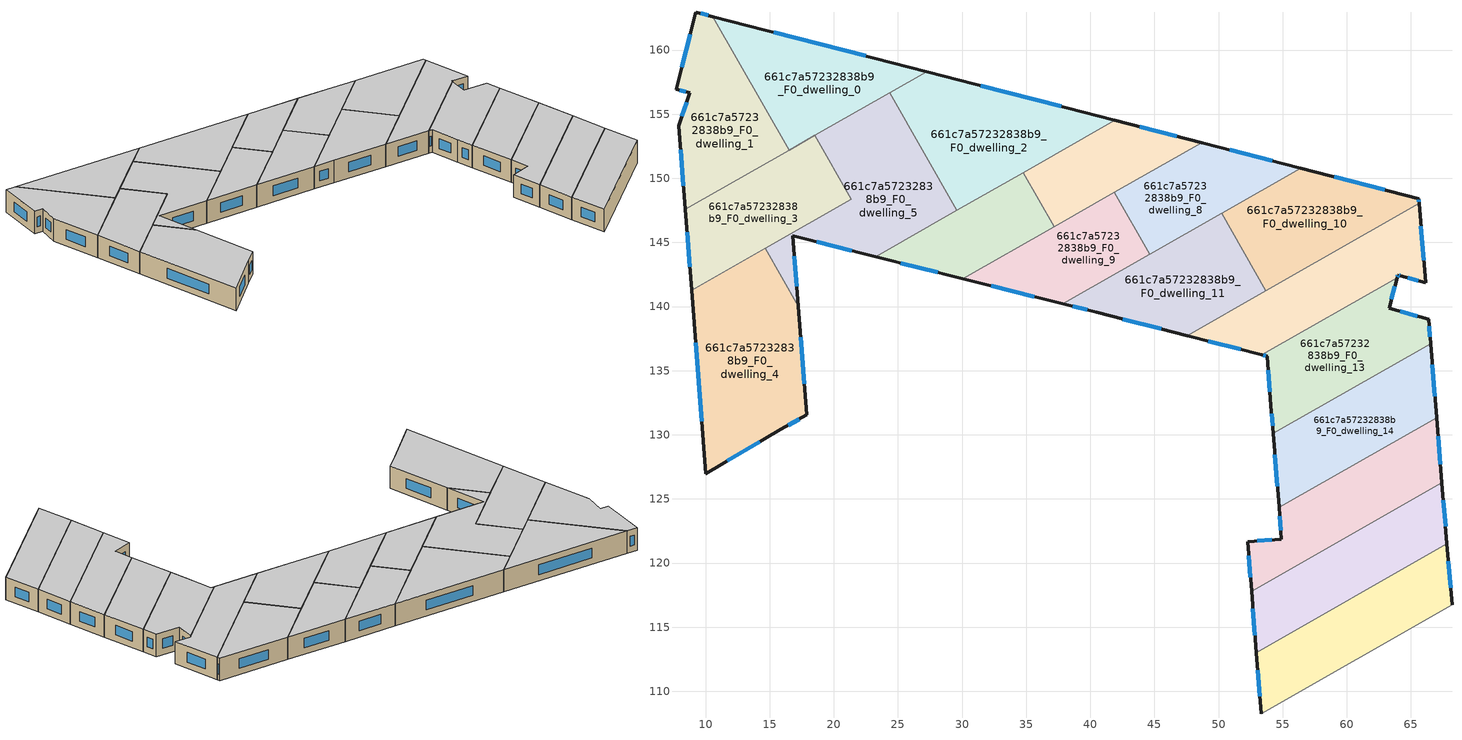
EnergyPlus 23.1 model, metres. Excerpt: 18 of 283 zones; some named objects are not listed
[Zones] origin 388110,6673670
661c7a57232838b9_F0_dwelling_0
 floor ground (EU_floor_Construction): 27.24,158.31 16.51,152.19 10.57,162.61 z0
 wall outside (EU_wall_Construction): 27.24,158.31 10.57,162.61 z0:3
 wall to 661c7a57232838b9_F0_dwelling_1 (EU_wall_Construction): 10.57,162.61 16.51,152.19 z0:3
 wall to 661c7a57232838b9_F0_dwelling_5 (EU_wall_Construction): 18.52,153.34 24.36,156.67 z0:3
 wall to 661c7a57232838b9_F0_dwelling_2 (EU_wall_Construction): 24.36,156.67 27.24,158.31 z0:3
 wall to 661c7a57232838b9_F0_dwelling_3 (EU_wall_Construction): 16.51,152.19 18.52,153.34 z0:3
 window (EU_Window_Construction): 22.48,159.54 15.33,161.38 z0.86:2.14
 ceiling to 661c7a57232838b9_F1_dwelling_0 (EU_floor_Construction): 27.24,158.31 10.57,162.61 16.51,152.19 z3
661c7a57232838b9_F0_dwelling_1
 floor ground (EU_floor_Construction): 10.57,162.61 16.51,152.19 8.42,147.58 7.91,154.09 8.76,156.66 7.69,156.93 9.24,162.95 z0
 wall outside (EU_wall_Construction): 10.57,162.61 9.24,162.95 7.69,156.93 8.76,156.66 7.91,154.09 8.42,147.58 z0:3
 wall to 661c7a57232838b9_F0_dwelling_3 (EU_wall_Construction): 8.42,147.58 16.51,152.19 z0:3
 window (EU_Window_Construction): 8.8,161.23 8.14,158.65 / 10.19,162.71 9.62,162.86 / 8.06,152.23 8.28,149.44 / 8.52,155.92 8.15,154.82 / 8,156.85 8.45,156.74 z0.86:2.14
 ceiling to 661c7a57232838b9_F1_dwelling_1 (EU_floor_Construction): 16.51,152.19 10.57,162.61 9.24,162.95 7.69,156.93 8.76,156.66 7.91,154.09 8.42,147.58 z3
661c7a57232838b9_F0_dwelling_10
 floor ground (EU_floor_Construction): 65.6,148.42 65.63,148.05 53.69,141.24 50.25,147.28 56.41,150.79 z0
 wall outside (EU_wall_Construction): 65.63,148.05 65.6,148.42 56.41,150.79 z0:3
 wall to 661c7a57232838b9_F0_dwelling_11 (EU_wall_Construction): 50.25,147.28 53.69,141.24 z0:3
 wall to 661c7a57232838b9_F0_dwelling_12 (EU_wall_Construction): 53.69,141.24 65.63,148.05 z0:3
 wall to 661c7a57232838b9_F0_dwelling_8 (EU_wall_Construction): 56.41,150.79 50.25,147.28 z0:3
 window (EU_Window_Construction): 65.62,148.16 65.61,148.32 / 62.97,149.1 59.03,150.12 z0.86:2.14
 ceiling to 661c7a57232838b9_F1_dwelling_10 (EU_floor_Construction): 65.63,148.05 65.6,148.42 56.41,150.79 50.25,147.28 53.69,141.24 z3
661c7a57232838b9_F0_dwelling_11
 floor ground (EU_floor_Construction): 50.25,147.28 53.69,141.24 47.54,137.74 40.51,139.55 37.86,140.22 z0
 wall outside (EU_wall_Construction): 37.86,140.22 40.51,139.55 47.54,137.74 z0:3
 wall to 661c7a57232838b9_F0_dwelling_9 (EU_wall_Construction): 44.63,144.08 37.86,140.22 z0:3
 wall to 661c7a57232838b9_F0_dwelling_12 (EU_wall_Construction): 47.54,137.74 53.69,141.24 z0:3
 wall to 661c7a57232838b9_F0_dwelling_8 (EU_wall_Construction): 50.25,147.28 44.63,144.08 z0:3
 window (EU_Window_Construction): 42.52,139.03 45.54,138.25 / 38.62,140.03 39.76,139.74 z0.86:2.14
 ceiling to 661c7a57232838b9_F1_dwelling_11 (EU_floor_Construction): 53.69,141.24 50.25,147.28 37.86,140.22 40.51,139.55 47.54,137.74 z3
661c7a57232838b9_F0_dwelling_12
 floor ground (EU_floor_Construction): 65.63,148.05 66.14,141.86 64.17,142.39 63.98,142.44 63.93,142.25 53.38,136.24 47.54,137.74 z0
 wall outside (EU_wall_Construction): 47.54,137.74 53.38,136.24 / 63.93,142.25 63.98,142.44 64.17,142.39 66.14,141.86 65.63,148.05 z0:3
 wall to 661c7a57232838b9_F0_dwelling_13 (EU_wall_Construction): 53.38,136.24 63.93,142.25 z0:3
 window (EU_Window_Construction): 49.21,137.31 51.71,136.66 / 65.99,143.63 65.77,146.28 / 64.73,142.24 65.57,142.01 / 64.04,142.42 64.12,142.4 / 63.95,142.31 63.97,142.39 z0.86:2.14
 ceiling to 661c7a57232838b9_F1_dwelling_12 (EU_floor_Construction): 66.14,141.86 65.63,148.05 47.54,137.74 53.38,136.24 63.93,142.25 63.98,142.44 64.17,142.39 z3
661c7a57232838b9_F0_dwelling_13
 floor ground (EU_floor_Construction): 63.93,142.25 63.3,139.88 66.37,139.01 66.53,137.11 54.25,130.11 54.09,132.26 53.79,136.13 53.38,136.24 z0
 wall outside (EU_wall_Construction): 53.38,136.24 53.79,136.13 54.09,132.26 54.25,130.11 / 66.53,137.11 66.37,139.01 63.3,139.88 63.93,142.25 z0:3
 wall to 661c7a57232838b9_F0_dwelling_14 (EU_wall_Construction): 54.25,130.11 66.53,137.11 z0:3
 window (EU_Window_Construction): 54.13,131.64 54.21,130.72 / 53.87,135.02 54,133.36 / 53.49,136.2 53.67,136.16 / 63.48,140.56 63.75,141.58 / 65.49,139.26 64.18,139.63 / 66.48,137.65 66.41,138.47 z0.86:2.14
 ceiling to 661c7a57232838b9_F1_dwelling_13 (EU_floor_Construction): 66.53,137.11 66.37,139.01 63.3,139.88 63.93,142.25 53.38,136.24 53.79,136.13 54.09,132.26 54.25,130.11 z3
661c7a57232838b9_F0_dwelling_14
 floor ground (EU_floor_Construction): 66.53,137.11 67,131.34 54.71,124.33 54.25,130.11 z0
 wall outside (EU_wall_Construction): 67,131.34 66.53,137.11 / 54.25,130.11 54.71,124.33 z0:3
 wall to 661c7a57232838b9_F0_dwelling_15 (EU_wall_Construction): 54.71,124.33 67,131.34 z0:3
 window (EU_Window_Construction): 66.86,132.99 66.66,135.46 / 54.38,128.46 54.58,125.99 z0.86:2.14
 ceiling to 661c7a57232838b9_F1_dwelling_14 (EU_floor_Construction): 67,131.34 66.53,137.11 54.25,130.11 54.71,124.33 z3
661c7a57232838b9_F0_dwelling_15
 floor ground (EU_floor_Construction): 67,131.34 67.42,126.26 52.57,117.79 52.26,121.67 54.9,121.88 54.71,124.33 z0
 wall outside (EU_wall_Construction): 54.71,124.33 54.9,121.88 52.26,121.67 52.57,117.79 / 67.42,126.26 67,131.34 z0:3
 wall to 661c7a57232838b9_F0_dwelling_16 (EU_wall_Construction): 52.57,117.79 67.42,126.26 z0:3
 window (EU_Window_Construction): 54.15,121.82 53.02,121.73 / 54.76,123.63 54.85,122.58 / 67.3,127.71 67.12,129.89 / 52.35,120.56 52.48,118.9 z0.86:2.14
 ceiling to 661c7a57232838b9_F1_dwelling_15 (EU_floor_Construction): 67.42,126.26 67,131.34 54.71,124.33 54.9,121.88 52.26,121.67 52.57,117.79 z3
661c7a57232838b9_F0_dwelling_16
 floor ground (EU_floor_Construction): 67.42,126.26 67.81,121.5 52.94,113.02 52.57,117.79 z0
 wall outside (EU_wall_Construction): 67.81,121.5 67.42,126.26 / 52.57,117.79 52.94,113.02 z0:3
 wall to 661c7a57232838b9_F0_dwelling_17 (EU_wall_Construction): 52.94,113.02 67.81,121.5 z0:3
 window (EU_Window_Construction): 67.7,122.86 67.53,124.9 / 52.67,116.43 52.83,114.38 z0.86:2.14
 ceiling to 661c7a57232838b9_F1_dwelling_16 (EU_floor_Construction): 67.81,121.5 67.42,126.26 52.57,117.79 52.94,113.02 z3
661c7a57232838b9_F0_dwelling_17
 floor ground (EU_floor_Construction): 67.81,121.5 68.2,116.74 53.31,108.25 52.94,113.02 z0
 wall outside (EU_wall_Construction): 68.2,116.74 67.81,121.5 / 52.94,113.02 53.31,108.25 z0:3
 wall to 661c7a57232838b9_F0_dwelling_18 (EU_wall_Construction): 53.31,108.25 68.2,116.74 z0:3
 window (EU_Window_Construction): 68.09,118.1 67.92,120.14 / 53.05,111.66 53.21,109.61 z0.86:2.14
 ceiling to 661c7a57232838b9_F1_dwelling_17 (EU_floor_Construction): 68.2,116.74 67.81,121.5 52.94,113.02 53.31,108.25 z3
661c7a57232838b9_F0_dwelling_2
 floor ground (EU_floor_Construction): 41.92,154.53 29.59,147.5 24.36,156.67 27.24,158.31 z0
 wall outside (EU_wall_Construction): 41.92,154.53 27.24,158.31 z0:3
 wall to 661c7a57232838b9_F0_dwelling_5 (EU_wall_Construction): 24.36,156.67 29.59,147.5 z0:3
 wall to 661c7a57232838b9_F0_dwelling_6 (EU_wall_Construction): 34.77,150.45 41.92,154.53 z0:3
 wall to 661c7a57232838b9_F0_dwelling_7 (EU_wall_Construction): 29.59,147.5 34.77,150.45 z0:3
 window (EU_Window_Construction): 37.73,155.61 31.44,157.23 z0.86:2.14
 ceiling to 661c7a57232838b9_F1_dwelling_2 (EU_floor_Construction): 41.92,154.53 27.24,158.31 24.36,156.67 29.59,147.5 z3
661c7a57232838b9_F0_dwelling_3
 floor ground (EU_floor_Construction): 18.53,153.34 21.35,148.38 8.91,141.29 8.42,147.58 z0
 wall outside (EU_wall_Construction): 8.42,147.58 8.91,141.29 z0:3
 wall to 661c7a57232838b9_F0_dwelling_5 (EU_wall_Construction): 14.65,144.56 21.35,148.38 18.53,153.34 z0:3
 wall to 661c7a57232838b9_F0_dwelling_4 (EU_wall_Construction): 8.91,141.29 14.65,144.56 z0:3
 window (EU_Window_Construction): 8.56,145.78 8.77,143.09 z0.86:2.14
 ceiling to 661c7a57232838b9_F1_dwelling_3 (EU_floor_Construction): 21.35,148.38 18.53,153.34 8.42,147.58 8.91,141.29 z3
661c7a57232838b9_F0_dwelling_4
 floor ground (EU_floor_Construction): 14.65,144.56 17.23,140.02 17.89,131.55 15.88,130.43 10.03,126.97 8.91,141.29 z0
 wall outside (EU_wall_Construction): 8.91,141.29 10.03,126.97 15.88,130.43 17.89,131.55 17.23,140.02 z0:3
 wall to 661c7a57232838b9_F0_dwelling_5 (EU_wall_Construction): 17.23,140.02 14.65,144.56 z0:3
 window (EU_Window_Construction): 17.71,133.97 17.42,137.6 / 16.45,130.75 17.32,131.23 / 11.7,127.96 14.2,129.44 / 9.23,137.2 9.71,131.06 z0.86:2.14
 ceiling to 661c7a57232838b9_F1_dwelling_4 (EU_floor_Construction): 15.88,130.43 17.89,131.55 17.23,140.02 14.65,144.56 8.91,141.29 10.03,126.97 z3
661c7a57232838b9_F0_dwelling_5
 floor ground (EU_floor_Construction): 24.36,156.67 29.59,147.5 23.25,143.88 16.8,145.5 17.23,140.02 14.65,144.56 21.35,148.38 18.53,153.34 z0
 wall outside (EU_wall_Construction): 17.23,140.02 16.8,145.5 23.25,143.88 z0:3
 wall to 661c7a57232838b9_F0_dwelling_7 (EU_wall_Construction): 23.25,143.88 29.59,147.5 z0:3
 window (EU_Window_Construction): 18.65,145.04 21.41,144.35 / 17.11,141.59 16.93,143.94 z0.86:2.14
 ceiling to 661c7a57232838b9_F1_dwelling_5 (EU_floor_Construction): 23.25,143.88 29.59,147.5 24.36,156.67 18.53,153.34 21.35,148.38 14.65,144.56 17.23,140.02 16.8,145.5 z3
661c7a57232838b9_F0_dwelling_6
 floor ground (EU_floor_Construction): 48.67,152.79 37.18,146.24 34.77,150.45 41.92,154.53 z0
 wall outside (EU_wall_Construction): 48.67,152.79 41.92,154.53 z0:3
 wall to 661c7a57232838b9_F0_dwelling_7 (EU_wall_Construction): 34.77,150.45 37.18,146.24 z0:3
 wall to 661c7a57232838b9_F0_dwelling_8 (EU_wall_Construction): 41.87,148.91 48.67,152.79 z0:3
 wall to 661c7a57232838b9_F0_dwelling_9 (EU_wall_Construction): 37.18,146.24 41.87,148.91 z0:3
 window (EU_Window_Construction): 46.74,153.28 43.85,154.03 z0.86:2.14
 ceiling to 661c7a57232838b9_F1_dwelling_6 (EU_floor_Construction): 48.67,152.79 41.92,154.53 34.77,150.45 37.18,146.24 z3
661c7a57232838b9_F0_dwelling_7
 floor ground (EU_floor_Construction): 34.77,150.45 37.18,146.24 30.06,142.17 23.25,143.88 z0
 wall outside (EU_wall_Construction): 23.25,143.88 30.06,142.17 z0:3
 wall to 661c7a57232838b9_F0_dwelling_9 (EU_wall_Construction): 30.06,142.17 37.18,146.24 z0:3
 window (EU_Window_Construction): 25.2,143.4 28.12,142.66 z0.86:2.14
 ceiling to 661c7a57232838b9_F1_dwelling_7 (EU_floor_Construction): 37.18,146.24 34.77,150.45 23.25,143.88 30.06,142.17 z3
661c7a57232838b9_F0_dwelling_8
 floor ground (EU_floor_Construction): 56.41,150.79 44.63,144.08 41.87,148.91 48.67,152.79 z0
 wall outside (EU_wall_Construction): 56.41,150.79 48.67,152.79 z0:3
 wall to 661c7a57232838b9_F0_dwelling_9 (EU_wall_Construction): 41.87,148.91 44.63,144.08 z0:3
 window (EU_Window_Construction): 54.2,151.36 50.88,152.22 z0.86:2.14
 ceiling to 661c7a57232838b9_F1_dwelling_8 (EU_floor_Construction): 56.41,150.79 48.67,152.79 41.87,148.91 44.63,144.08 z3
661c7a57232838b9_F0_dwelling_9
 floor ground (EU_floor_Construction): 41.87,148.91 44.63,144.08 37.86,140.22 30.06,142.17 z0
 wall outside (EU_wall_Construction): 30.06,142.17 37.86,140.22 z0:3
 window (EU_Window_Construction): 32.29,141.62 35.63,140.78 z0.86:2.14
 ceiling to 661c7a57232838b9_F1_dwelling_9 (EU_floor_Construction): 44.63,144.08 41.87,148.91 30.06,142.17 37.86,140.22 z3
[Building]
EU S2 Campaign: North Axis=0; Terrain=City; Solar Distribution=FullExterior
[Site:Location]
Helsinki-Vantaa.AP: Latitude=60.317; Longitude=24.963; Time Zone=2; Elevation=54.6
[SizingPeriod:WeatherFileDays]
AnnualSizingPeriod: Begin Month=1; Begin Day of Month=1; End Month=12; End Day of Month=31; Day of Week for Start Day=Monday; Use Weather File Daylight Saving Period=No; Use Weather File Rain and Snow Indicators=No
[MATERIAL]
EU_InternalMass_Material: Roughness=MediumRough; Thickness=0.1; Conductivity=1; Density=1800; Specific Heat=900; Thermal Absorptance=0.9; Solar Absorptance=0.7; Visible Absorptance=0.7
[MATERIAL:NOMASS] Roughness=MediumRough; Thermal Absorptance=0.9; Solar Absorptance=0.7; Visible Absorptance=0.7
Name | Thermal Resistance
EU_wall_NoMass | 5.91765
EU_floor_NoMass | 6.2875
[WINDOWMATERIAL:SIMPLEGLAZINGSYSTEM]
EU_Window_SimpleGlazing: UFactor=0.994035; Solar Heat Gain Coefficient=0.7; Visible Transmittance=0.7
[CONSTRUCTION]
EU_wall_Construction: EU_wall_NoMass
EU_floor_Construction: EU_floor_NoMass
EU_Window_Construction: EU_Window_SimpleGlazing
EU_InternalMass_Construction: EU_InternalMass_Material
[ZONE] Type=1; Multiplier=1; Ceiling Height=autocalculate; Floor Area=autocalculate; Part of Total Floor Area=Yes
Name | Volume
661c7a57232838b9_F0_dwelling_0; 661c7a57232838b9_F0_dwelling_11 | 222.301
661c7a57232838b9_F0_dwelling_1 | 222.296
661c7a57232838b9_F0_dwelling_10 | 222.324
661c7a57232838b9_F0_dwelling_12 | 226.861
661c7a57232838b9_F0_dwelling_13 | 217.745
661c7a57232838b9_F0_dwelling_14 | 222.348
661c7a57232838b9_F0_dwelling_15 | 222.286
661c7a57232838b9_F0_dwelling_16 | 222.29
661c7a57232838b9_F0_dwelling_17 | 222.343
661c7a57232838b9_F0_dwelling_2 | 277.202
661c7a57232838b9_F0_dwelling_3 | 222.323
661c7a57232838b9_F0_dwelling_4 | 332.101
661c7a57232838b9_F0_dwelling_5 | 277.215
661c7a57232838b9_F0_dwelling_6 | 156.283
661c7a57232838b9_F0_dwelling_7 | 156.289
661c7a57232838b9_F0_dwelling_8 | 178.522
661c7a57232838b9_F0_dwelling_9 | 178.525
[INTERNALMASS] Construction=EU_InternalMass_Construction
Name | Zone or ZoneList | Surface Area
661c7a57232838b9_F0_dwelling_0_EU_InternalMass | 661c7a57232838b9_F0_dwelling_0 | 74.0999
661c7a57232838b9_F0_dwelling_1_EU_InternalMass | 661c7a57232838b9_F0_dwelling_1 | 74.0971
661c7a57232838b9_F0_dwelling_2_EU_InternalMass | 661c7a57232838b9_F0_dwelling_2 | 92.398
661c7a57232838b9_F0_dwelling_3_EU_InternalMass | 661c7a57232838b9_F0_dwelling_3 | 74.1069
661c7a57232838b9_F0_dwelling_4_EU_InternalMass | 661c7a57232838b9_F0_dwelling_4 | 110.696
661c7a57232838b9_F0_dwelling_5_EU_InternalMass | 661c7a57232838b9_F0_dwelling_5 | 92.4029
661c7a57232838b9_F0_dwelling_6_EU_InternalMass | 661c7a57232838b9_F0_dwelling_6 | 52.0945
661c7a57232838b9_F0_dwelling_7_EU_InternalMass | 661c7a57232838b9_F0_dwelling_7 | 52.0949
661c7a57232838b9_F0_dwelling_8_EU_InternalMass | 661c7a57232838b9_F0_dwelling_8 | 59.5105
661c7a57232838b9_F0_dwelling_9_EU_InternalMass | 661c7a57232838b9_F0_dwelling_9 | 59.5078
661c7a57232838b9_F0_dwelling_10_EU_InternalMass | 661c7a57232838b9_F0_dwelling_10 | 74.1086
661c7a57232838b9_F0_dwelling_11_EU_InternalMass | 661c7a57232838b9_F0_dwelling_11 | 74.098
661c7a57232838b9_F0_dwelling_12_EU_InternalMass | 661c7a57232838b9_F0_dwelling_12 | 75.6206
661c7a57232838b9_F0_dwelling_13_EU_InternalMass | 661c7a57232838b9_F0_dwelling_13 | 72.5816
661c7a57232838b9_F0_dwelling_14_EU_InternalMass | 661c7a57232838b9_F0_dwelling_14 | 74.1161
661c7a57232838b9_F0_dwelling_15_EU_InternalMass | 661c7a57232838b9_F0_dwelling_15 | 74.0951
661c7a57232838b9_F0_dwelling_16_EU_InternalMass | 661c7a57232838b9_F0_dwelling_16 | 74.097
661c7a57232838b9_F0_dwelling_17_EU_InternalMass | 661c7a57232838b9_F0_dwelling_17 | 74.1142
[OTHEREQUIPMENT] Fuel Type=Electricity; Design Level Calculation Method=Watts/Area; Power per Zone Floor Area=1; Fraction Latent=0; Fraction Radiant=0; Fraction Lost=0; Carbon Dioxide Generation Rate=0; EndUse Subcategory=EU_Step8_InternalGains
Name | Zone or ZoneList or Space or SpaceList | Schedule
EU_Step8_InternalGain_661c7a57232838b9_F0_dwelling_0_f000 | 661c7a57232838b9_F0_dwelling_0 | EU_Step8_GainSchedule_661c7a57232838b9_F0_dwelling_0_f000
EU_Step8_InternalGain_661c7a57232838b9_F0_dwelling_1_f000 | 661c7a57232838b9_F0_dwelling_1 | EU_Step8_GainSchedule_661c7a57232838b9_F0_dwelling_1_f000
EU_Step8_InternalGain_661c7a57232838b9_F0_dwelling_2_f000 | 661c7a57232838b9_F0_dwelling_2 | EU_Step8_GainSchedule_661c7a57232838b9_F0_dwelling_2_f000
EU_Step8_InternalGain_661c7a57232838b9_F0_dwelling_3_f000 | 661c7a57232838b9_F0_dwelling_3 | EU_Step8_GainSchedule_661c7a57232838b9_F0_dwelling_3_f000
EU_Step8_InternalGain_661c7a57232838b9_F0_dwelling_4_f000 | 661c7a57232838b9_F0_dwelling_4 | EU_Step8_GainSchedule_661c7a57232838b9_F0_dwelling_4_f000
EU_Step8_InternalGain_661c7a57232838b9_F0_dwelling_5_f000 | 661c7a57232838b9_F0_dwelling_5 | EU_Step8_GainSchedule_661c7a57232838b9_F0_dwelling_5_f000
EU_Step8_InternalGain_661c7a57232838b9_F0_dwelling_6_f000 | 661c7a57232838b9_F0_dwelling_6 | EU_Step8_GainSchedule_661c7a57232838b9_F0_dwelling_6_f000
EU_Step8_InternalGain_661c7a57232838b9_F0_dwelling_7_f000 | 661c7a57232838b9_F0_dwelling_7 | EU_Step8_GainSchedule_661c7a57232838b9_F0_dwelling_7_f000
EU_Step8_InternalGain_661c7a57232838b9_F0_dwelling_8_f000 | 661c7a57232838b9_F0_dwelling_8 | EU_Step8_GainSchedule_661c7a57232838b9_F0_dwelling_8_f000
EU_Step8_InternalGain_661c7a57232838b9_F0_dwelling_9_f000 | 661c7a57232838b9_F0_dwelling_9 | EU_Step8_GainSchedule_661c7a57232838b9_F0_dwelling_9_f000
EU_Step8_InternalGain_661c7a57232838b9_F0_dwelling_10_f000 | 661c7a57232838b9_F0_dwelling_10 | EU_Step8_GainSchedule_661c7a57232838b9_F0_dwelling_10_f000
EU_Step8_InternalGain_661c7a57232838b9_F0_dwelling_11_f000 | 661c7a57232838b9_F0_dwelling_11 | EU_Step8_GainSchedule_661c7a57232838b9_F0_dwelling_11_f000
EU_Step8_InternalGain_661c7a57232838b9_F0_dwelling_12_f000 | 661c7a57232838b9_F0_dwelling_12 | EU_Step8_GainSchedule_661c7a57232838b9_F0_dwelling_12_f000
EU_Step8_InternalGain_661c7a57232838b9_F0_dwelling_13_f000 | 661c7a57232838b9_F0_dwelling_13 | EU_Step8_GainSchedule_661c7a57232838b9_F0_dwelling_13_f000
EU_Step8_InternalGain_661c7a57232838b9_F0_dwelling_14_f000 | 661c7a57232838b9_F0_dwelling_14 | EU_Step8_GainSchedule_661c7a57232838b9_F0_dwelling_14_f000
EU_Step8_InternalGain_661c7a57232838b9_F0_dwelling_15_f000 | 661c7a57232838b9_F0_dwelling_15 | EU_Step8_GainSchedule_661c7a57232838b9_F0_dwelling_15_f000
EU_Step8_InternalGain_661c7a57232838b9_F0_dwelling_16_f000 | 661c7a57232838b9_F0_dwelling_16 | EU_Step8_GainSchedule_661c7a57232838b9_F0_dwelling_16_f000
EU_Step8_InternalGain_661c7a57232838b9_F0_dwelling_17_f000 | 661c7a57232838b9_F0_dwelling_17 | EU_Step8_GainSchedule_661c7a57232838b9_F0_dwelling_17_f000
[ZONEVENTILATION:DESIGNFLOWRATE] Schedule=EU_AlwaysOn; Design Flow Rate Calculation Method=AirChanges/Hour; Air Changes per Hour=0.596421; Ventilation Type=Natural; Fan Pressure Rise=0; Fan Total Efficiency=1; Constant Term Coefficient=1; Temperature Term Coefficient=0; Velocity Term Coefficient=0; Velocity Squared Term Coefficient=0; Minimum Indoor Temperature=-100; Maximum Indoor Temperature=100; Delta Temperature=-100; Minimum Outdoor Temperature=-100; Maximum Outdoor Temperature=100; Maximum Wind Speed=40
Name | Zone or ZoneList or Space or SpaceList
EU_ConstantAir_661c7a57232838b9_F0_dwelling_0 | 661c7a57232838b9_F0_dwelling_0
EU_ConstantAir_661c7a57232838b9_F0_dwelling_1 | 661c7a57232838b9_F0_dwelling_1
EU_ConstantAir_661c7a57232838b9_F0_dwelling_2 | 661c7a57232838b9_F0_dwelling_2
EU_ConstantAir_661c7a57232838b9_F0_dwelling_3 | 661c7a57232838b9_F0_dwelling_3
EU_ConstantAir_661c7a57232838b9_F0_dwelling_4 | 661c7a57232838b9_F0_dwelling_4
EU_ConstantAir_661c7a57232838b9_F0_dwelling_5 | 661c7a57232838b9_F0_dwelling_5
EU_ConstantAir_661c7a57232838b9_F0_dwelling_6 | 661c7a57232838b9_F0_dwelling_6
EU_ConstantAir_661c7a57232838b9_F0_dwelling_7 | 661c7a57232838b9_F0_dwelling_7
EU_ConstantAir_661c7a57232838b9_F0_dwelling_8 | 661c7a57232838b9_F0_dwelling_8
EU_ConstantAir_661c7a57232838b9_F0_dwelling_9 | 661c7a57232838b9_F0_dwelling_9
EU_ConstantAir_661c7a57232838b9_F0_dwelling_10 | 661c7a57232838b9_F0_dwelling_10
EU_ConstantAir_661c7a57232838b9_F0_dwelling_11 | 661c7a57232838b9_F0_dwelling_11
EU_ConstantAir_661c7a57232838b9_F0_dwelling_12 | 661c7a57232838b9_F0_dwelling_12
EU_ConstantAir_661c7a57232838b9_F0_dwelling_13 | 661c7a57232838b9_F0_dwelling_13
EU_ConstantAir_661c7a57232838b9_F0_dwelling_14 | 661c7a57232838b9_F0_dwelling_14
EU_ConstantAir_661c7a57232838b9_F0_dwelling_15 | 661c7a57232838b9_F0_dwelling_15
EU_ConstantAir_661c7a57232838b9_F0_dwelling_16 | 661c7a57232838b9_F0_dwelling_16
EU_ConstantAir_661c7a57232838b9_F0_dwelling_17 | 661c7a57232838b9_F0_dwelling_17
[HVACTEMPLATE:ZONE:IDEALLOADSAIRSYSTEM] System Availability Schedule=EU_AlwaysOn; Maximum Heating Supply Air Temperature=50; Minimum Cooling Supply Air Temperature=13; Maximum Heating Supply Air Humidity Ratio=0.0156; Minimum Cooling Supply Air Humidity Ratio=0.0077; Heating Limit=NoLimit; Cooling Limit=NoLimit; Heating Availability Schedule=EU_AlwaysOn; Cooling Availability Schedule=EU_CoolingOff; Dehumidification Control Type=ConstantSensibleHeatRatio; Cooling Sensible Heat Ratio=0.7; Dehumidification Setpoint=60; Humidification Control Type=None; Humidification Setpoint=30; Outdoor Air Method=None; Outdoor Air Flow Rate per Person=0.00944; Outdoor Air Flow Rate per Zone Floor Area=0; Outdoor Air Flow Rate per Zone=0; Demand Controlled Ventilation Type=None; Outdoor Air Economizer Type=NoEconomizer; Heat Recovery Type=None; Sensible Heat Recovery Effectiveness=0.7; Latent Heat Recovery Effectiveness=0.65
Name | Template Thermostat
661c7a57232838b9_F0_dwelling_0 | EU_HeatOnly_661c7a57232838b9_F0_dwelling_0
661c7a57232838b9_F0_dwelling_1 | EU_HeatOnly_661c7a57232838b9_F0_dwelling_1
661c7a57232838b9_F0_dwelling_2 | EU_HeatOnly_661c7a57232838b9_F0_dwelling_2
661c7a57232838b9_F0_dwelling_3 | EU_HeatOnly_661c7a57232838b9_F0_dwelling_3
661c7a57232838b9_F0_dwelling_4 | EU_HeatOnly_661c7a57232838b9_F0_dwelling_4
661c7a57232838b9_F0_dwelling_5 | EU_HeatOnly_661c7a57232838b9_F0_dwelling_5
661c7a57232838b9_F0_dwelling_6 | EU_HeatOnly_661c7a57232838b9_F0_dwelling_6
661c7a57232838b9_F0_dwelling_7 | EU_HeatOnly_661c7a57232838b9_F0_dwelling_7
661c7a57232838b9_F0_dwelling_8 | EU_HeatOnly_661c7a57232838b9_F0_dwelling_8
661c7a57232838b9_F0_dwelling_9 | EU_HeatOnly_661c7a57232838b9_F0_dwelling_9
661c7a57232838b9_F0_dwelling_10 | EU_HeatOnly_661c7a57232838b9_F0_dwelling_10
661c7a57232838b9_F0_dwelling_11 | EU_HeatOnly_661c7a57232838b9_F0_dwelling_11
661c7a57232838b9_F0_dwelling_12 | EU_HeatOnly_661c7a57232838b9_F0_dwelling_12
661c7a57232838b9_F0_dwelling_13 | EU_HeatOnly_661c7a57232838b9_F0_dwelling_13
661c7a57232838b9_F0_dwelling_14 | EU_HeatOnly_661c7a57232838b9_F0_dwelling_14
661c7a57232838b9_F0_dwelling_15 | EU_HeatOnly_661c7a57232838b9_F0_dwelling_15
661c7a57232838b9_F0_dwelling_16 | EU_HeatOnly_661c7a57232838b9_F0_dwelling_16
661c7a57232838b9_F0_dwelling_17 | EU_HeatOnly_661c7a57232838b9_F0_dwelling_17
[SIZING:ZONE] Zone Cooling Design Supply Air Temperature Input Method=SupplyAirTemperature; Zone Cooling Design Supply Air Temperature=13; Zone Heating Design Supply Air Temperature Input Method=SupplyAirTemperature; Zone Heating Design Supply Air Temperature=50; Zone Cooling Design Supply Air Humidity Ratio=0.008; Zone Heating Design Supply Air Humidity Ratio=0.008; Cooling Design Air Flow Method=DesignDay; Cooling Design Air Flow Rate=0; Cooling Minimum Air Flow per Zone Floor Area=0.000762; Cooling Minimum Air Flow=0; Cooling Minimum Air Flow Fraction=0.2; Heating Design Air Flow Method=DesignDay; Heating Design Air Flow Rate=0; Heating Maximum Air Flow per Zone Floor Area=0.002032; Heating Maximum Air Flow=0.141576; Heating Maximum Air Flow Fraction=0.3; Account for Dedicated Outdoor Air System=No; Dedicated Outdoor Air System Control Strategy=NeutralSupplyAir; Dedicated Outdoor Air Low Setpoint Temperature for Design=autosize; Dedicated Outdoor Air High Setpoint Temperature for Design=autosize; Zone Load Sizing Method=Sensible Load Only No Latent Load; Zone Latent Cooling Design Supply Air Humidity Ratio Input Method=HumidityRatioDifference; Zone Cooling Design Supply Air Humidity Ratio Difference=0.005; Zone Latent Heating Design Supply Air Humidity Ratio Input Method=HumidityRatioDifference; Zone Humidification Design Supply Air Humidity Ratio Difference=0.005
661c7a57232838b9_F0_dwelling_0; 661c7a57232838b9_F0_dwelling_1; 661c7a57232838b9_F0_dwelling_2; 661c7a57232838b9_F0_dwelling_3; 661c7a57232838b9_F0_dwelling_4; 661c7a57232838b9_F0_dwelling_5; 661c7a57232838b9_F0_dwelling_6; 661c7a57232838b9_F0_dwelling_7; 661c7a57232838b9_F0_dwelling_8; 661c7a57232838b9_F0_dwelling_9; 661c7a57232838b9_F0_dwelling_10; 661c7a57232838b9_F0_dwelling_11; 661c7a57232838b9_F0_dwelling_12; 661c7a57232838b9_F0_dwelling_13; 661c7a57232838b9_F0_dwelling_14; 661c7a57232838b9_F0_dwelling_15; 661c7a57232838b9_F0_dwelling_16; 661c7a57232838b9_F0_dwelling_17
[SCHEDULE:CONSTANT]
Name | Hourly Value
EU_AlwaysOn | 1
EU_CoolingOff | 0
[SCHEDULE:FILE] Column Number=1; Rows to Skip at Top=0; Number of Hours of Data=8760; Column Separator=Comma; Interpolate to Timestep=No; Minutes per Item=60; Adjust Schedule for Daylight Savings=Yes
Name | File
EU_Step8_GainSchedule_661c7a57232838b9_F0_dwelling_0_f000 | ../../schedules/661c7a57232838b9/661c7a57232838b9_F0_dwelling_0_f000_gain.csv
EU_Step8_GainSchedule_661c7a57232838b9_F0_dwelling_1_f000 | ../../schedules/661c7a57232838b9/661c7a57232838b9_F0_dwelling_1_f000_gain.csv
EU_Step8_GainSchedule_661c7a57232838b9_F0_dwelling_2_f000 | ../../schedules/661c7a57232838b9/661c7a57232838b9_F0_dwelling_2_f000_gain.csv
EU_Step8_GainSchedule_661c7a57232838b9_F0_dwelling_3_f000 | ../../schedules/661c7a57232838b9/661c7a57232838b9_F0_dwelling_3_f000_gain.csv
EU_Step8_GainSchedule_661c7a57232838b9_F0_dwelling_4_f000 | ../../schedules/661c7a57232838b9/661c7a57232838b9_F0_dwelling_4_f000_gain.csv
EU_Step8_GainSchedule_661c7a57232838b9_F0_dwelling_5_f000 | ../../schedules/661c7a57232838b9/661c7a57232838b9_F0_dwelling_5_f000_gain.csv
EU_Step8_GainSchedule_661c7a57232838b9_F0_dwelling_6_f000 | ../../schedules/661c7a57232838b9/661c7a57232838b9_F0_dwelling_6_f000_gain.csv
EU_Step8_GainSchedule_661c7a57232838b9_F0_dwelling_7_f000 | ../../schedules/661c7a57232838b9/661c7a57232838b9_F0_dwelling_7_f000_gain.csv
EU_Step8_GainSchedule_661c7a57232838b9_F0_dwelling_8_f000 | ../../schedules/661c7a57232838b9/661c7a57232838b9_F0_dwelling_8_f000_gain.csv
EU_Step8_GainSchedule_661c7a57232838b9_F0_dwelling_9_f000 | ../../schedules/661c7a57232838b9/661c7a57232838b9_F0_dwelling_9_f000_gain.csv
EU_Step8_GainSchedule_661c7a57232838b9_F0_dwelling_10_f000 | ../../schedules/661c7a57232838b9/661c7a57232838b9_F0_dwelling_10_f000_gain.csv
EU_Step8_GainSchedule_661c7a57232838b9_F0_dwelling_11_f000 | ../../schedules/661c7a57232838b9/661c7a57232838b9_F0_dwelling_11_f000_gain.csv
EU_Step8_GainSchedule_661c7a57232838b9_F0_dwelling_12_f000 | ../../schedules/661c7a57232838b9/661c7a57232838b9_F0_dwelling_12_f000_gain.csv
EU_Step8_GainSchedule_661c7a57232838b9_F0_dwelling_13_f000 | ../../schedules/661c7a57232838b9/661c7a57232838b9_F0_dwelling_13_f000_gain.csv
EU_Step8_GainSchedule_661c7a57232838b9_F0_dwelling_14_f000 | ../../schedules/661c7a57232838b9/661c7a57232838b9_F0_dwelling_14_f000_gain.csv
EU_Step8_GainSchedule_661c7a57232838b9_F0_dwelling_15_f000 | ../../schedules/661c7a57232838b9/661c7a57232838b9_F0_dwelling_15_f000_gain.csv
EU_Step8_GainSchedule_661c7a57232838b9_F0_dwelling_16_f000 | ../../schedules/661c7a57232838b9/661c7a57232838b9_F0_dwelling_16_f000_gain.csv
EU_Step8_GainSchedule_661c7a57232838b9_F0_dwelling_17_f000 | ../../schedules/661c7a57232838b9/661c7a57232838b9_F0_dwelling_17_f000_gain.csv
